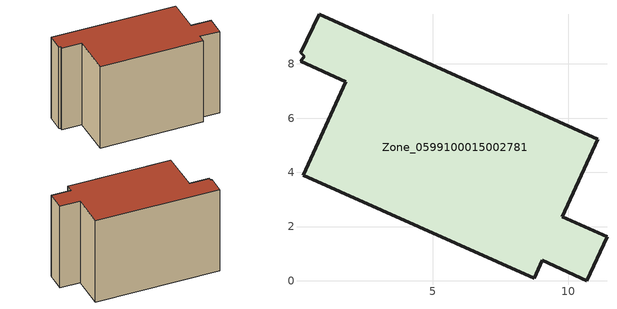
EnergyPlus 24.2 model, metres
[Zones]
Zone_0599100015002781
 floor ground (C_G): 0.81,9.84 11.09,5.23 9.78,2.37 11.43,1.62 10.69,0 9.05,0.75 8.75,0.1 0.22,3.9 1.79,7.34 0.14,8.1 0.26,8.28 0.12,8.41 z0.76
 wall outside (C_F): 8.75,0.1 9.05,0.75 10.69,0 11.43,1.62 9.78,2.37 11.09,5.23 0.81,9.84 0.12,8.41 0.26,8.28 0.14,8.1 1.79,7.34 0.22,3.9 8.75,0.1 z0.76:8.83
 roof outside (C_R): 0.81,9.84 0.12,8.41 0.26,8.28 0.14,8.1 1.79,7.34 0.22,3.9 8.75,0.1 9.05,0.75 10.69,0 11.43,1.62 9.78,2.37 11.09,5.23 z8.83
[BUILDING]
Pand.0599100015002781: North Axis=0; Terrain=City; Loads Convergence Tolerance Value=0.04; Temperature Convergence Tolerance Value=0.4; Solar Distribution=FullExterior; Maximum Number of Warmup Days=25; Minimum Number of Warmup Days=1
[Site:Location]
Rotterdam.The.Hague.AP_ZH_NLD Design_Conditions: Latitude=51.96; Longitude=4.45; Time Zone=1; Elevation=-4.5
[SITE:GROUNDTEMPERATURE:BUILDINGSURFACE]
18, 18, 18, 18, 18, 18, 18, 18, 18, 18, 18, 18
[MATERIAL] Thermal Absorptance=0.9; Solar Absorptance=0.7; Visible Absorptance=0.7
Name | Roughness | Thickness | Conductivity | Density | Specific Heat
G.TI.1965-1974 | MediumSmooth | 0.15 | 0.882353 | 540 | 1210
F.TI.1965-1974 | Rough | 0.3 | 0.697674 | 1920 | 840
R.TI.1965-1974 | MediumRough | 0.2 | 0.232558 | 1500 | 1000
[CONSTRUCTION]
C_G: G.TI.1965-1974
C_F: F.TI.1965-1974
C_R: R.TI.1965-1974
[ZONE]
Zone_0599100015002781: Type=1; Multiplier=1; Ceiling Height=Autocalculate; Volume=Autocalculate; Floor Area=autocalculate; Part of Total Floor Area=Yes
[ZONEINFILTRATION:DESIGNFLOWRATE]
Infil_Zone_0599100015002781: Zone or ZoneList or Space or SpaceList=Zone_0599100015002781; Schedule=AlwaysOn; Design Flow Rate Calculation Method=Flow/Area; Flow Rate per Floor Area=0.003; Constant Term Coefficient=1; Temperature Term Coefficient=0; Velocity Term Coefficient=0; Velocity Squared Term Coefficient=0
[HVACTEMPLATE:ZONE:IDEALLOADSAIRSYSTEM]
Zone_0599100015002781: Maximum Heating Supply Air Temperature=50; Minimum Cooling Supply Air Temperature=13; Maximum Heating Supply Air Humidity Ratio=0.0156; Minimum Cooling Supply Air Humidity Ratio=0.0077; Heating Limit=NoLimit; Cooling Limit=NoLimit; Dehumidification Control Type=ConstantSensibleHeatRatio; Cooling Sensible Heat Ratio=0.7; Dehumidification Setpoint=60; Humidification Control Type=None; Humidification Setpoint=30; Outdoor Air Method=None; Outdoor Air Flow Rate per Person=0.00944; Outdoor Air Flow Rate per Zone Floor Area=0; Outdoor Air Flow Rate per Zone=0; Demand Controlled Ventilation Type=None; Outdoor Air Economizer Type=NoEconomizer; Heat Recovery Type=None; Sensible Heat Recovery Effectiveness=0.7; Latent Heat Recovery Effectiveness=0.65
[ZONECONTROL:THERMOSTAT]
ThermostatControl_Zone_0599100015002781: Zone or ZoneList=Zone_0599100015002781; Control Type Schedule=DualSetpointControlType; Control 1=Thermostat_Zone_0599100015002781; Temperature Difference Between Cutout And Setpoint=0
[THERMOSTATSETPOINT:DUALSETPOINT]
Thermostat_Zone_0599100015002781: Heating Setpoint Temperature Schedule=HeatingSetpoint_Zone_0599100015002781; Cooling Setpoint Temperature Schedule=CoolingSetpoint_Zone_0599100015002781
[SCHEDULE:COMPACT]
HeatingSetpoint_Zone_0599100015002781: Through: 12/31, For: AllDays, Until: 24:00, 21
CoolingSetpoint_Zone_0599100015002781: Through: 12/31, For: AllDays, Until: 24:00, 24
DualSetpointControlType: Through: 12/31, For: AllDays, Until: 24:00, 4
AlwaysOn: Through: 12/31, For: AllDays, Until: 24:00, 1
